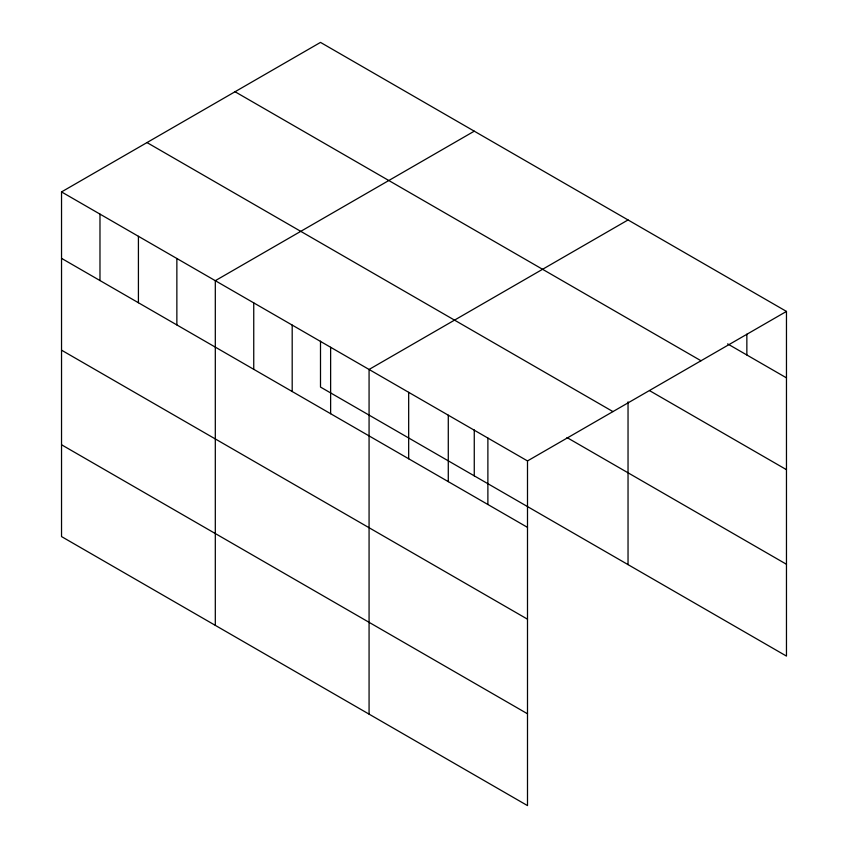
<?xml version="1.0" encoding="UTF-8"?>
<svg xmlns="http://www.w3.org/2000/svg" width="848" height="848" viewBox="0 0 848 848"><rect width="100%" height="100%" fill="white"/><g stroke="black" fill="none" stroke-linecap="round" stroke-linejoin="round"><path stroke-width="1.27" d="M61.533 191.913L527.498 460.93L527.498 805.6L61.533 536.583L61.533 191.913L320.502 42.4L786.467 311.417L786.467 656.087L320.502 387.07L320.502 341.161M474.265 131.175L215.307 280.688L215.307 625.358M628.039 219.95L369.071 369.463L369.071 714.133M527.498 460.93L786.467 311.417M727.616 343.885L786.467 377.858M235.044 91.743L701.01 360.76M649.536 390.621L786.467 469.675M146.99 142.57L612.956 411.598M566.983 437.557L786.467 564.27M61.533 258.354L527.498 527.371M61.533 350.171L527.498 619.188M61.533 444.765L527.498 713.783M746.855 334.154L746.855 354.994M628.039 401.857L628.039 564.62M487.886 438.066L487.886 504.507M474.265 429.936L474.265 475.845M448.285 415.202L448.285 481.643M408.672 392.338L408.672 458.779M330.625 347.277L330.625 413.718M292.189 325.081L292.189 391.522M253.743 302.884L253.743 369.325M176.861 258.492L176.861 324.932M138.415 236.306L138.415 302.747M99.979 214.109L99.979 280.55"/></g></svg>
